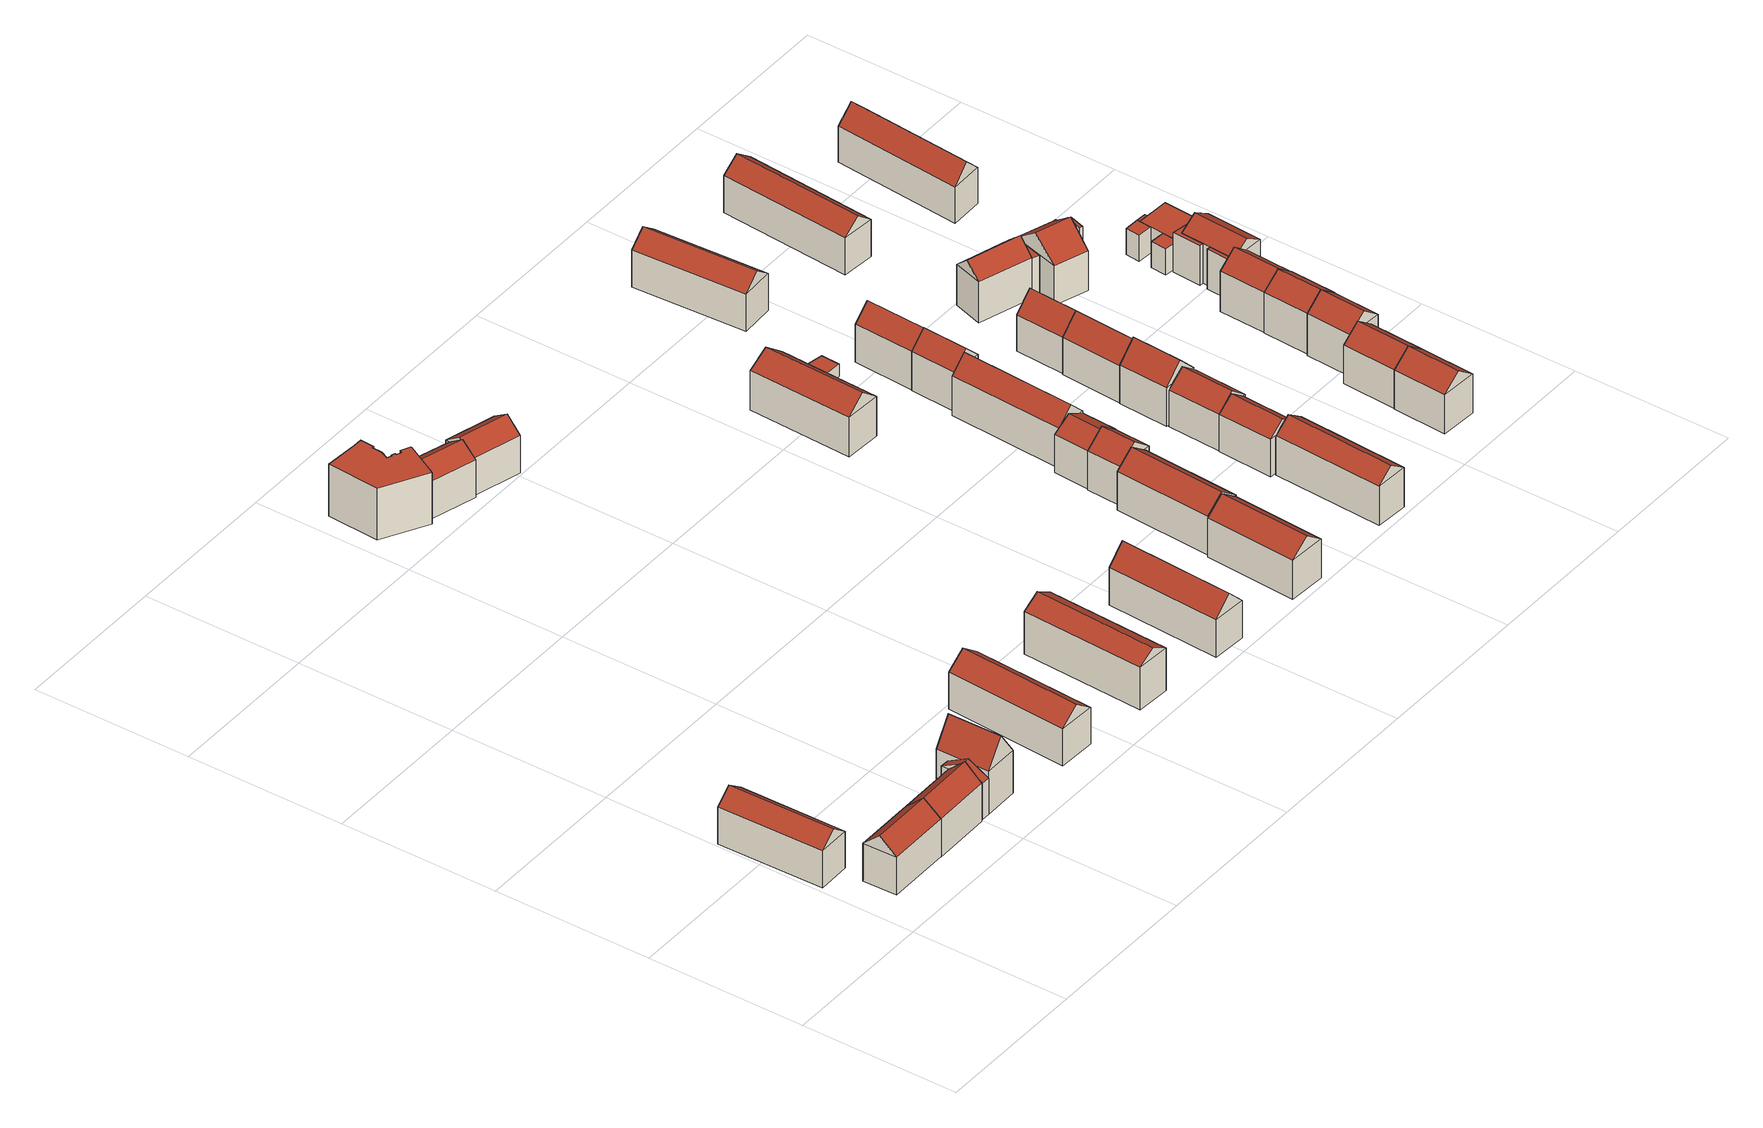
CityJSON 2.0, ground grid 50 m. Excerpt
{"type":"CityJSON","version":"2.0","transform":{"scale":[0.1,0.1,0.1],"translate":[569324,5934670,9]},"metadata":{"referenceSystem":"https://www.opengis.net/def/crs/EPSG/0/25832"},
"CityObjects":{
"building1":{"type":"Building","attributes":{"name":"MeridianstraÃe","Gemeindeschluessel":"02100122","function":"31001_1010","yearOfConstruction":1968,"roofType":"3100","measuredHeight":16.29,"storeysAboveGround":4},"address":[{"country":"Germany","locality":"Hamburg","thoroughfareNumber":"6","thoroughfareName":"Meridianstraße","postcode":"20535"}],"geometry":[{"type":"Solid","lod":"2","boundaries":[[[[0,1,2,3]],[[4,5,1,0]],[[6,7,5,4]],[[3,2,7,6]],[[0,8,4]],[[6,9,3]],[[3,9,8,0]],[[4,8,9,6]],[[1,5,7,2]]]],"semantics":{"surfaces":[{"type":"WallSurface"},{"type":"RoofSurface","Flaechenneigung":"52.8753955349131","Flaechenrichtung":"88.9558374241986","Flaechengroesse":"221.023196983848"},{"type":"RoofSurface","Flaechenneigung":"52.8753002026753","Flaechenrichtung":"268.865801304863","Flaechengroesse":"221.216246189503"},{"type":"GroundSurface"}],"values":[[0,0,0,0,0,0,1,2,3]]}}]},
"building2":{"type":"Building","attributes":{"name":"HirtenstraÃe","Gemeindeschluessel":"02100122","function":"31001_1010","yearOfConstruction":1968,"roofType":"3100","measuredHeight":17.37,"storeysAboveGround":4},"address":[{"country":"Germany","locality":"Hamburg","thoroughfareNumber":"13","thoroughfareName":"Hirtenstraße","postcode":"20535"}],"geometry":[{"type":"Solid","lod":"2","boundaries":[[[[10,11,12,13]],[[14,15,11,10]],[[16,17,15,14]],[[13,12,17,16]],[[10,18,14]],[[16,19,13]],[[13,19,18,10]],[[14,18,19,16]],[[11,15,17,12]]]],"semantics":{"surfaces":[{"type":"WallSurface"},{"type":"RoofSurface","Flaechenneigung":"47.8208699258661","Flaechenrichtung":"359.377849163368","Flaechengroesse":"146.287969095465"},{"type":"RoofSurface","Flaechenneigung":"47.8209808090602","Flaechenrichtung":"179.379833244175","Flaechengroesse":"148.102238139627"},{"type":"GroundSurface"}],"values":[[0,0,0,0,0,0,1,2,3]]}}]},
"building3":{"type":"Building","attributes":{"name":"HirtenstraÃe","Gemeindeschluessel":"02100122","function":"31001_1010","yearOfConstruction":1968,"roofType":"3100","measuredHeight":17.56,"storeysAboveGround":4},"address":[{"country":"Germany","locality":"Hamburg","thoroughfareNumber":"15","thoroughfareName":"Hirtenstraße","postcode":"20535"}],"geometry":[{"type":"Solid","lod":"2","boundaries":[[[[20,21,22,10]],[[23,24,21,20]],[[14,25,24,23]],[[10,22,25,14]],[[20,26,23]],[[14,18,10]],[[10,18,26,20]],[[23,26,18,14]],[[21,24,25,22]]]],"semantics":{"surfaces":[{"type":"WallSurface"},{"type":"RoofSurface","Flaechenneigung":"47.8754475889221","Flaechenrichtung":"359.258971935093","Flaechengroesse":"141.094100571712"},{"type":"RoofSurface","Flaechenneigung":"47.874170764568","Flaechenrichtung":"179.337171679785","Flaechengroesse":"138.807283868488"},{"type":"GroundSurface"}],"values":[[0,0,0,0,0,0,1,2,3]]}}]},
"building4":{"type":"Building","attributes":{"name":"HirtenstraÃe","Gemeindeschluessel":"02100122","function":"31001_1010"},"children":["building4-1","building4-2"]},
"building4-1":{"type":"BuildingPart","attributes":{"roofType":"3100","measuredHeight":15.66,"storeysAboveGround":4},"parents":["building4"],"geometry":[{"type":"Solid","lod":"2","boundaries":[[[[27,28,29,30]],[[31,32,28,27]],[[33,34,32,31]],[[30,29,34,33]],[[27,35,31]],[[33,36,30]],[[30,36,35,27]],[[31,35,36,33]],[[28,32,34,29]]]],"semantics":{"surfaces":[{"type":"WallSurface"},{"type":"RoofSurface","Flaechenneigung":"60.8678169695517","Flaechenrichtung":"359.235505742317","Flaechengroesse":"22.4923754252544"},{"type":"RoofSurface","Flaechenneigung":"60.86763436178","Flaechenrichtung":"179.207292190538","Flaechengroesse":"22.3117086899476"},{"type":"GroundSurface"}],"values":[[0,0,0,0,0,0,1,2,3]]}}]},
"building4-2":{"type":"BuildingPart","attributes":{"roofType":"3100","measuredHeight":22.52,"storeysAboveGround":4},"parents":["building4"],"geometry":[{"type":"Solid","lod":"2","boundaries":[[[[37,38,39,40]],[[41,32,38,37]],[[42,43,32,41]],[[40,39,43,42]],[[37,44,41]],[[42,45,40]],[[40,45,44,37]],[[41,44,45,42]],[[38,32,43,39]]]],"semantics":{"surfaces":[{"type":"WallSurface"},{"type":"RoofSurface","Flaechenneigung":"33.9889625885525","Flaechenrichtung":"89.1270498495012","Flaechengroesse":"169.73895998659"},{"type":"RoofSurface","Flaechenneigung":"33.9890747919097","Flaechenrichtung":"269.261208525477","Flaechengroesse":"169.722063077177"},{"type":"GroundSurface"}],"values":[[0,0,0,0,0,0,1,2,3]]}}]},
"building5":{"type":"Building","attributes":{"name":"HirtenstraÃe","Gemeindeschluessel":"02100122","function":"31001_1010","yearOfConstruction":1968,"roofType":"3100","measuredHeight":16.94,"storeysAboveGround":4},"address":[{"country":"Germany","locality":"Hamburg","thoroughfareNumber":"21","thoroughfareName":"Hirtenstraße","postcode":"20535"}],"geometry":[{"type":"Solid","lod":"2","boundaries":[[[[46,47,48,49]],[[50,51,47,46]],[[52,53,51,50]],[[49,48,53,52]],[[46,54,50]],[[52,55,49]],[[49,55,54,46]],[[50,54,55,52]],[[47,51,53,48]]]],"semantics":{"surfaces":[{"type":"WallSurface"},{"type":"RoofSurface","Flaechenneigung":"52.1935912244574","Flaechenrichtung":"273.499777891486","Flaechengroesse":"290.866811858985"},{"type":"RoofSurface","Flaechenneigung":"52.1947124967168","Flaechenrichtung":"93.2835298454399","Flaechengroesse":"290.276739390304"},{"type":"GroundSurface"}],"values":[[0,0,0,0,0,0,1,2,3]]}}]},
"building6":{"type":"Building","attributes":{"name":"Carl-Petersen-StraÃe","Gemeindeschluessel":"02100122","function":"31001_1010","yearOfConstruction":1968,"roofType":"1000","measuredHeight":17.2,"storeysAboveGround":4},"address":[{"country":"Germany","locality":"Hamburg","thoroughfareNumber":"22","thoroughfareName":"Sievekingdamm","postcode":"20535"}],"geometry":[{"type":"Solid","lod":"2","boundaries":[[[[56,57,58,59]],[[60,61,57,56]],[[62,63,61,60]],[[64,65,63,62]],[[66,67,65,64]],[[68,69,67,66]],[[70,71,69,68]],[[72,73,71,70]],[[74,75,73,72]],[[76,77,75,74]],[[78,79,77,76]],[[80,81,79,78]],[[82,83,81,80]],[[84,85,83,82]],[[86,87,85,84]],[[88,89,87,86]],[[90,91,89,88]],[[59,58,91,90]],[[88,86,84,82,80,78,76,74,72,70,68,66,64,62,60,56,59,90]],[[57,61,63,65,67,69,71,73,75,77,79,81,83,85,87,89,91,58]]]],"semantics":{"surfaces":[{"type":"WallSurface"},{"type":"RoofSurface","Flaechenneigung":"90","Flaechenrichtung":"0","Flaechengroesse":"306.61293000466"},{"type":"GroundSurface"}],"values":[[0,0,0,0,0,0,0,0,0,0,0,0,0,0,0,0,0,0,1,2]]}}]},
"building7":{"type":"Building","attributes":{"name":"HirtenstraÃe","Gemeindeschluessel":"02100122","function":"31001_1010","yearOfConstruction":1968,"roofType":"3100","measuredHeight":17.43,"storeysAboveGround":4},"address":[{"country":"Germany","locality":"Hamburg","thoroughfareNumber":"25","thoroughfareName":"Hirtenstraße","postcode":"20535"}],"geometry":[{"type":"Solid","lod":"2","boundaries":[[[[92,93,94,95]],[[96,97,93,92]],[[98,99,97,96]],[[95,94,99,98]],[[92,100,96]],[[98,101,95]],[[95,101,100,92]],[[96,100,101,98]],[[93,97,99,94]]]],"semantics":{"surfaces":[{"type":"WallSurface"},{"type":"RoofSurface","Flaechenneigung":"58.4704416204386","Flaechenrichtung":"92.8106151087","Flaechengroesse":"250.548305154174"},{"type":"RoofSurface","Flaechenneigung":"58.470364972678","Flaechenrichtung":"272.822343134402","Flaechengroesse":"250.547626692063"},{"type":"GroundSurface"}],"values":[[0,0,0,0,0,0,1,2,3]]}}]},
"building8":{"type":"Building","attributes":{"name":"Carl-Petersen-StraÃe","Gemeindeschluessel":"02100122","function":"31001_1010"},"children":["building8-1","building8-2","building8-3"]},
"building8-1":{"type":"BuildingPart","attributes":{"roofType":"3100","measuredHeight":16.41,"storeysAboveGround":4},"parents":["building8"],"geometry":[{"type":"Solid","lod":"2","boundaries":[[[[102,103,104,105]],[[106,107,103,102]],[[108,109,107,106]],[[105,104,109,108]],[[102,110,106]],[[108,111,105]],[[105,111,110,102]],[[106,110,111,108]],[[103,107,109,104]]]],"semantics":{"surfaces":[{"type":"WallSurface"},{"type":"RoofSurface","Flaechenneigung":"53.8456689611383","Flaechenrichtung":"16.3032324746845","Flaechengroesse":"88.0149502372083"},{"type":"RoofSurface","Flaechenneigung":"53.8319085033881","Flaechenrichtung":"195.912392121606","Flaechengroesse":"97.6524626687974"},{"type":"GroundSurface"}],"values":[[0,0,0,0,0,0,1,2,3]]}}]},
"building8-2":{"type":"BuildingPart","attributes":{"roofType":"1000","measuredHeight":14.9,"storeysAboveGround":4},"parents":["building8"],"geometry":[{"type":"Solid","lod":"2","boundaries":[[[[112,113,114,115]],[[116,104,113,112]],[[115,114,104,116]],[[112,115,116]],[[113,104,114]]]],"semantics":{"surfaces":[{"type":"WallSurface"},{"type":"RoofSurface","Flaechenneigung":"90","Flaechenrichtung":"0","Flaechengroesse":"0.044679616392684"},{"type":"GroundSurface"}],"values":[[0,0,0,1,2]]}}]},
"building8-3":{"type":"BuildingPart","attributes":{"roofType":"3100","measuredHeight":16.44,"storeysAboveGround":4},"parents":["building8"],"geometry":[{"type":"Solid","lod":"2","boundaries":[[[[117,118,119,120]],[[121,122,118,117]],[[123,124,122,121]],[[120,119,124,123]],[[117,125,121]],[[123,126,120]],[[120,126,125,117]],[[121,125,126,123]],[[118,122,124,119]]]],"semantics":{"surfaces":[{"type":"WallSurface"},{"type":"RoofSurface","Flaechenneigung":"53.5459951414962","Flaechenrichtung":"15.4993060114262","Flaechengroesse":"110.38149149001"},{"type":"RoofSurface","Flaechenneigung":"53.5457623162221","Flaechenrichtung":"195.506567434397","Flaechengroesse":"108.261992151801"},{"type":"GroundSurface"}],"values":[[0,0,0,0,0,0,1,2,3]]}}]},
"building9":{"type":"Building","attributes":{"name":"HirtenstraÃe","Gemeindeschluessel":"02100122","function":"31001_1010","yearOfConstruction":1957,"roofType":"3100","measuredHeight":18.16,"storeysAboveGround":4},"address":[{"country":"Germany","locality":"Hamburg","thoroughfareNumber":"29","thoroughfareName":"Hirtenstraße","postcode":"20535"}],"geometry":[{"type":"Solid","lod":"2","boundaries":[[[[127,128,129,130]],[[131,132,128,127]],[[133,134,132,131]],[[130,129,134,133]],[[127,135,131]],[[133,136,130]],[[130,136,135,127]],[[131,135,136,133]],[[128,132,134,129]]]],"semantics":{"surfaces":[{"type":"WallSurface"},{"type":"RoofSurface","Flaechenneigung":"44.4617628267331","Flaechenrichtung":"273.218031301806","Flaechengroesse":"283.283385836399"},{"type":"RoofSurface","Flaechenneigung":"44.4618112219545","Flaechenrichtung":"93.2188171246704","Flaechengroesse":"283.283604460177"},{"type":"GroundSurface"}],"values":[[0,0,0,0,0,0,1,2,3]]}}]},
"building10":{"type":"Building","attributes":{"name":"OhlendorffstraÃe","Gemeindeschluessel":"02100122","function":"31001_1010","yearOfConstruction":1957,"roofType":"3100","measuredHeight":17.6,"storeysAboveGround":4},"address":[{"country":"Germany","locality":"Hamburg","thoroughfareNumber":"24","thoroughfareName":"Ohlendorffstraße","postcode":"20535"}],"geometry":[{"type":"Solid","lod":"2","boundaries":[[[[137,138,139,140]],[[141,142,138,137]],[[143,144,142,141]],[[140,139,144,143]],[[137,145,141]],[[143,146,140]],[[140,146,145,137]],[[141,145,146,143]],[[138,142,144,139]]]],"semantics":{"surfaces":[{"type":"WallSurface"},{"type":"RoofSurface","Flaechenneigung":"52.0728324289684","Flaechenrichtung":"273.530009866119","Flaechengroesse":"220.144478710296"},{"type":"RoofSurface","Flaechenneigung":"52.0727778436174","Flaechenrichtung":"93.5424031169802","Flaechengroesse":"220.351287149061"},{"type":"GroundSurface"}],"values":[[0,0,0,0,0,0,1,2,3]]}}]},
"building11":{"type":"Building","attributes":{"name":"OhlendorffstraÃe","Gemeindeschluessel":"02100122","function":"31001_1010","yearOfConstruction":1957,"roofType":"3100","measuredHeight":17.53,"storeysAboveGround":4},"address":[{"country":"Germany","locality":"Hamburg","thoroughfareNumber":"18","thoroughfareName":"Ohlendorffstraße","postcode":"20535"}],"geometry":[{"type":"Solid","lod":"2","boundaries":[[[[147,148,149,150]],[[151,152,148,147]],[[153,154,152,151]],[[150,149,154,153]],[[147,155,151]],[[153,156,150]],[[150,156,155,147]],[[151,155,156,153]],[[148,152,154,149]]]],"semantics":{"surfaces":[{"type":"WallSurface"},{"type":"RoofSurface","Flaechenneigung":"52.1286967804892","Flaechenrichtung":"273.529827552384","Flaechengroesse":"232.542117370436"},{"type":"RoofSurface","Flaechenneigung":"52.1286461576428","Flaechenrichtung":"93.5425223446553","Flaechengroesse":"232.564034426255"},{"type":"GroundSurface"}],"values":[[0,0,0,0,0,0,1,2,3]]}}]},
"building12":{"type":"Building","attributes":{"name":"OhlendorffstraÃe","Gemeindeschluessel":"02100122","function":"31001_1010","yearOfConstruction":1918,"roofType":"3100","measuredHeight":17.65,"storeysAboveGround":4},"address":[{"country":"Germany","locality":"Hamburg","thoroughfareNumber":"16","thoroughfareName":"Ohlendorffstraße","postcode":"20535"}],"geometry":[{"type":"Solid","lod":"2","boundaries":[[[[157,158,159,160]],[[161,162,158,157]],[[163,164,162,161]],[[160,159,164,163]],[[157,165,161]],[[163,166,160]],[[160,166,165,157]],[[161,165,166,163]],[[158,162,164,159]]]],"semantics":{"surfaces":[{"type":"WallSurface"},{"type":"RoofSurface","Flaechenneigung":"51.6761411257166","Flaechenrichtung":"93.1887402422918","Flaechengroesse":"85.8190309527646"},{"type":"RoofSurface","Flaechenneigung":"51.6760349491788","Flaechenrichtung":"273.168655890439","Flaechengroesse":"85.8096898258603"},{"type":"GroundSurface"}],"values":[[0,0,0,0,0,0,1,2,3]]}}]},
"building13":{"type":"Building","attributes":{"name":"OhlendorffstraÃe","Gemeindeschluessel":"02100122","function":"31001_1010","yearOfConstruction":1968,"roofType":"3100","measuredHeight":16.02,"storeysAboveGround":4},"address":[{"country":"Germany","locality":"Hamburg","thoroughfareNumber":"14","thoroughfareName":"Ohlendorffstraße","postcode":"20535"}],"geometry":[{"type":"Solid","lod":"2","boundaries":[[[[167,168,169,170]],[[171,172,168,167]],[[173,174,172,171]],[[170,169,174,173]],[[167,175,171]],[[173,176,170]],[[170,176,175,167]],[[171,175,176,173]],[[168,172,174,169]]]],"semantics":{"surfaces":[{"type":"WallSurface"},{"type":"RoofSurface","Flaechenneigung":"61.1170037369468","Flaechenrichtung":"273.183724248828","Flaechengroesse":"76.8372751354535"},{"type":"RoofSurface","Flaechenneigung":"61.1171625335589","Flaechenrichtung":"93.1960415069736","Flaechengroesse":"76.8484909533174"},{"type":"GroundSurface"}],"values":[[0,0,0,0,0,0,1,2,3]]}}]},
"building14":{"type":"Building","attributes":{"name":"Carl-Petersen-StraÃe","Gemeindeschluessel":"02100122","function":"31001_1010"},"children":["building14-1","building14-2"]},
"building14-1":{"type":"BuildingPart","attributes":{"roofType":"3100","measuredHeight":17.94,"storeysAboveGround":4},"parents":["building14"],"geometry":[{"type":"Solid","lod":"2","boundaries":[[[[177,178,179,180]],[[181,182,178,177]],[[183,184,182,181]],[[180,179,184,183]],[[177,185,181]],[[183,186,180]],[[180,186,185,177]],[[181,185,186,183]],[[178,182,184,179]]]],"semantics":{"surfaces":[{"type":"WallSurface"},{"type":"RoofSurface","Flaechenneigung":"50.526959318443","Flaechenrichtung":"92.2235364037064","Flaechengroesse":"240.912299357099"},{"type":"RoofSurface","Flaechenneigung":"50.5227647366933","Flaechenrichtung":"272.10588745139","Flaechengroesse":"247.189058546626"},{"type":"GroundSurface"}],"values":[[0,0,0,0,0,0,1,2,3]]}}]},
"building14-2":{"type":"BuildingPart","attributes":{"roofType":"1000","measuredHeight":4.09,"storeysAboveGround":4},"parents":["building14"],"geometry":[{"type":"Solid","lod":"2","boundaries":[[[[187,188,179,189]],[[190,191,188,187]],[[192,193,191,190]],[[189,179,193,192]],[[190,187,189,192]],[[188,191,193,179]]]],"semantics":{"surfaces":[{"type":"WallSurface"},{"type":"RoofSurface","Flaechenneigung":"90","Flaechenrichtung":"0","Flaechengroesse":"98.8235998113594"},{"type":"GroundSurface"}],"values":[[0,0,0,0,1,2]]}}]},
"building15":{"type":"Building","attributes":{"name":"OhlendorffstraÃe","Gemeindeschluessel":"02100122","function":"31001_1010","yearOfConstruction":1968,"roofType":"3100","measuredHeight":18.23,"storeysAboveGround":4},"address":[{"country":"Germany","locality":"Hamburg","thoroughfareNumber":"6","thoroughfareName":"Ohlendorffstraße","postcode":"20535"}],"geometry":[{"type":"Solid","lod":"2","boundaries":[[[[194,195,196,197]],[[198,199,195,194]],[[200,201,199,198]],[[197,196,201,200]],[[194,202,198]],[[200,203,197]],[[197,203,202,194]],[[198,202,203,200]],[[195,199,201,196]]]],"semantics":{"surfaces":[{"type":"WallSurface"},{"type":"RoofSurface","Flaechenneigung":"44.7888694781471","Flaechenrichtung":"273.203741209737","Flaechengroesse":"256.122002802911"},{"type":"RoofSurface","Flaechenneigung":"44.7888351880616","Flaechenrichtung":"93.2024768961263","Flaechengroesse":"256.097009399386"},{"type":"GroundSurface"}],"values":[[0,0,0,0,0,0,1,2,3]]}}]},
"building16":{"type":"Building","attributes":{"name":"HirtenstraÃe","Gemeindeschluessel":"02100122","function":"31001_1010","yearOfConstruction":1957,"roofType":"3100","measuredHeight":16.99,"storeysAboveGround":4},"address":[{"country":"Germany","locality":"Hamburg","thoroughfareNumber":"37","thoroughfareName":"Hirtenstraße","postcode":"20535"}],"geometry":[{"type":"Solid","lod":"2","boundaries":[[[[204,205,206,207]],[[208,209,205,204]],[[210,211,209,208]],[[207,206,211,210]],[[204,212,208]],[[210,213,207]],[[207,213,212,204]],[[208,212,213,210]],[[205,209,211,206]]]],"semantics":{"surfaces":[{"type":"WallSurface"},{"type":"RoofSurface","Flaechenneigung":"53.4476120741444","Flaechenrichtung":"273.273884308836","Flaechengroesse":"228.890238534599"},{"type":"RoofSurface","Flaechenneigung":"53.4476450981871","Flaechenrichtung":"93.2746078162986","Flaechengroesse":"228.896952700067"},{"type":"GroundSurface"}],"values":[[0,0,0,0,0,0,1,2,3]]}}]},
"building17":{"type":"Building","attributes":{"name":"OhlendorffstraÃe","Gemeindeschluessel":"02100122","function":"31001_1010","yearOfConstruction":1957,"roofType":"3100","measuredHeight":18.08,"storeysAboveGround":4},"address":[{"country":"Germany","locality":"Hamburg","thoroughfareNumber":"4","thoroughfareName":"Ohlendorffstraße","postcode":"20535"}],"geometry":[{"type":"Solid","lod":"2","boundaries":[[[[214,215,216,217]],[[218,219,215,214]],[[220,221,219,218]],[[217,216,221,220]],[[214,222,218]],[[220,223,217]],[[217,223,222,214]],[[218,222,223,220]],[[215,219,221,216]]]],"semantics":{"surfaces":[{"type":"WallSurface"},{"type":"RoofSurface","Flaechenneigung":"45.1115154405498","Flaechenrichtung":"273.278641675002","Flaechengroesse":"101.731035134873"},{"type":"RoofSurface","Flaechenneigung":"45.1113054658701","Flaechenrichtung":"93.241004555893","Flaechengroesse":"101.730741965381"},{"type":"GroundSurface"}],"values":[[0,0,0,0,0,0,1,2,3]]}}]},
"building18":{"type":"Building","attributes":{"name":"OhlendorffstraÃe","Gemeindeschluessel":"02100122","function":"31001_1010","yearOfConstruction":1957,"roofType":"3100","measuredHeight":16.35,"storeysAboveGround":4},"address":[{"country":"Germany","locality":"Hamburg","thoroughfareNumber":"15","thoroughfareName":"Ohlendorffstraße","postcode":"20535"}],"geometry":[{"type":"Solid","lod":"2","boundaries":[[[[224,225,226,227]],[[228,229,225,224]],[[230,231,229,228]],[[227,226,231,230]],[[224,232,228]],[[230,233,227]],[[227,233,232,224]],[[228,232,233,230]],[[225,229,231,226]]]],"semantics":{"surfaces":[{"type":"WallSurface"},{"type":"RoofSurface","Flaechenneigung":"52.7306376966922","Flaechenrichtung":"93.2713752694031","Flaechengroesse":"113.099916860988"},{"type":"RoofSurface","Flaechenneigung":"52.730697394583","Flaechenrichtung":"273.274644433577","Flaechengroesse":"113.100285351524"},{"type":"GroundSurface"}],"values":[[0,0,0,0,0,0,1,2,3]]}}]},
"building19":{"type":"Building","attributes":{"name":"OhlendorffstraÃe","Gemeindeschluessel":"02100122","function":"31001_1010","yearOfConstruction":1957,"roofType":"3100","measuredHeight":17.57,"storeysAboveGround":4},"address":[{"country":"Germany","locality":"Hamburg","thoroughfareNumber":"2","thoroughfareName":"Ohlendorffstraße","postcode":"20535"}],"geometry":[{"type":"Solid","lod":"2","boundaries":[[[[234,235,236,237]],[[238,239,235,234]],[[240,241,239,238]],[[237,236,241,240]],[[234,242,238]],[[240,243,237]],[[237,243,242,234]],[[238,242,243,240]],[[235,239,241,236]]]],"semantics":{"surfaces":[{"type":"WallSurface"},{"type":"RoofSurface","Flaechenneigung":"45.4763708171212","Flaechenrichtung":"273.278857817039","Flaechengroesse":"133.276870059573"},{"type":"RoofSurface","Flaechenneigung":"45.4764130430721","Flaechenrichtung":"93.2397425983874","Flaechengroesse":"133.282148451583"},{"type":"GroundSurface"}],"values":[[0,0,0,0,0,0,1,2,3]]}}]},
"building20":{"type":"Building","attributes":{"name":"OhlendorffstraÃe","Gemeindeschluessel":"02100122","function":"31001_1010","yearOfConstruction":1957,"roofType":"3100","measuredHeight":16.62,"storeysAboveGround":4},"address":[{"country":"Germany","locality":"Hamburg","thoroughfareNumber":"13","thoroughfareName":"Ohlendorffstraße","postcode":"20535"}],"geometry":[{"type":"Solid","lod":"2","boundaries":[[[[244,245,246,230]],[[247,248,245,244]],[[249,250,248,247]],[[230,246,250,249]],[[244,251,247]],[[249,252,230]],[[230,252,251,244]],[[247,251,252,249]],[[245,248,250,246]]]],"semantics":{"surfaces":[{"type":"WallSurface"},{"type":"RoofSurface","Flaechenneigung":"52.237146789446","Flaechenrichtung":"273.275656050195","Flaechengroesse":"120.123259760533"},{"type":"RoofSurface","Flaechenneigung":"52.2372865571126","Flaechenrichtung":"93.2706081139364","Flaechengroesse":"120.122655086161"},{"type":"GroundSurface"}],"values":[[0,0,0,0,0,0,1,2,3]]}}]},
"building21":{"type":"Building","attributes":{"name":"OhlendorffstraÃe","Gemeindeschluessel":"02100122","function":"31001_1010","yearOfConstruction":1957,"roofType":"3100","measuredHeight":18.74,"storeysAboveGround":4},"address":[{"country":"Germany","locality":"Hamburg","thoroughfareNumber":"11","thoroughfareName":"Ohlendorffstraße","postcode":"20535"}],"geometry":[{"type":"Solid","lod":"2","boundaries":[[[[253,254,255,256]],[[257,258,254,253]],[[259,260,258,257]],[[256,255,260,259]],[[253,261,257]],[[259,262,256]],[[256,262,261,253]],[[257,261,262,259]],[[254,258,260,255]]]],"semantics":{"surfaces":[{"type":"WallSurface"},{"type":"RoofSurface","Flaechenneigung":"43.9789807488366","Flaechenrichtung":"273.304630138881","Flaechengroesse":"130.658055741959"},{"type":"RoofSurface","Flaechenneigung":"43.9789585087858","Flaechenrichtung":"93.2866608437566","Flaechengroesse":"130.655705505383"},{"type":"GroundSurface"}],"values":[[0,0,0,0,0,0,1,2,3]]}}]},
"building22":{"type":"Building","attributes":{"name":"Carl-Petersen-StraÃe","Gemeindeschluessel":"02100122","function":"31001_1010","yearOfConstruction":1957,"roofType":"3100","measuredHeight":16.61,"storeysAboveGround":4},"address":[{"country":"Germany","locality":"Hamburg","thoroughfareNumber":"87","thoroughfareName":"Carl-Petersen-Straße","postcode":"20535"}],"geometry":[{"type":"Solid","lod":"2","boundaries":[[[[263,264,265,266]],[[267,268,264,263]],[[269,270,268,267]],[[266,265,270,269]],[[263,271,267]],[[269,272,266]],[[266,272,271,263]],[[267,271,272,269]],[[264,268,270,265]]]],"semantics":{"surfaces":[{"type":"WallSurface"},{"type":"RoofSurface","Flaechenneigung":"51.5566033394163","Flaechenrichtung":"86.8071853315789","Flaechengroesse":"249.562967810078"},{"type":"RoofSurface","Flaechenneigung":"51.5566033340657","Flaechenrichtung":"266.807185332192","Flaechengroesse":"249.562967828362"},{"type":"GroundSurface"}],"values":[[0,0,0,0,0,0,1,2,3]]}}]},
"building23":{"type":"Building","attributes":{"name":"OhlendorffstraÃe","Gemeindeschluessel":"02100122","function":"31001_1010","yearOfConstruction":1978,"roofType":"3100","measuredHeight":17.98,"storeysAboveGround":4},"address":[{"country":"Germany","locality":"Hamburg","thoroughfareNumber":"9","thoroughfareName":"Ohlendorffstraße","postcode":"20535"}],"geometry":[{"type":"Solid","lod":"2","boundaries":[[[[273,274,275,276]],[[277,278,274,273]],[[279,280,278,277]],[[276,275,280,279]],[[273,281,277]],[[279,282,276]],[[276,282,281,273]],[[277,281,282,279]],[[274,278,280,275]]]],"semantics":{"surfaces":[{"type":"WallSurface"},{"type":"RoofSurface","Flaechenneigung":"43.8776584425919","Flaechenrichtung":"273.31798289576","Flaechengroesse":"155.127348562584"},{"type":"RoofSurface","Flaechenneigung":"43.877695362808","Flaechenrichtung":"93.3292618027591","Flaechengroesse":"155.081351845548"},{"type":"GroundSurface"}],"values":[[0,0,0,0,0,0,1,2,3]]}}]},
"building24":{"type":"Building","attributes":{"name":"OhlendorffstraÃe","Gemeindeschluessel":"02100122","function":"31001_1010","yearOfConstruction":1968,"roofType":"3100","measuredHeight":17.71,"storeysAboveGround":4},"address":[{"country":"Germany","locality":"Hamburg","thoroughfareNumber":"7","thoroughfareName":"Ohlendorffstraße","postcode":"20535"}],"geometry":[{"type":"Solid","lod":"2","boundaries":[[[[283,284,285,273]],[[286,287,284,283]],[[277,288,287,286]],[[273,285,288,277]],[[283,289,286]],[[277,281,273]],[[273,281,289,283]],[[286,289,281,277]],[[284,287,288,285]]]],"semantics":{"surfaces":[{"type":"WallSurface"},{"type":"RoofSurface","Flaechenneigung":"43.8348750283668","Flaechenrichtung":"273.319172947048","Flaechengroesse":"124.424635170418"},{"type":"RoofSurface","Flaechenneigung":"43.8348529573454","Flaechenrichtung":"93.3283188200304","Flaechengroesse":"124.425789406057"},{"type":"GroundSurface"}],"values":[[0,0,0,0,0,0,1,2,3]]}}]},
"building25":{"type":"Building","attributes":{"name":"Dorfgang","Gemeindeschluessel":"02100122","function":"31001_1010","yearOfConstruction":1957,"roofType":"3100","measuredHeight":17.53,"storeysAboveGround":4},"address":[{"country":"Germany","locality":"Hamburg","thoroughfareNumber":"16","thoroughfareName":"Dorfgang","postcode":"20535"}],"geometry":[{"type":"Solid","lod":"2","boundaries":[[[[290,291,292,293]],[[294,295,291,290]],[[296,297,295,294]],[[293,292,297,296]],[[290,298,294]],[[296,299,293]],[[293,299,298,290]],[[294,298,299,296]],[[291,295,297,292]]]],"semantics":{"surfaces":[{"type":"WallSurface"},{"type":"RoofSurface","Flaechenneigung":"51.9931026155079","Flaechenrichtung":"93.2078871939106","Flaechengroesse":"128.246427994425"},{"type":"RoofSurface","Flaechenneigung":"51.9930789272567","Flaechenrichtung":"273.21009159776","Flaechengroesse":"128.291466837755"},{"type":"GroundSurface"}],"values":[[0,0,0,0,0,0,1,2,3]]}}]},
"building26":{"type":"Building","attributes":{"name":"Carl-Petersen-StraÃe","Gemeindeschluessel":"02100122","function":"31001_1010","yearOfConstruction":1968,"roofType":"3100","measuredHeight":17.89,"storeysAboveGround":4},"address":[{"country":"Germany","locality":"Hamburg","thoroughfareNumber":"98","thoroughfareName":"Carl-Petersen-Straße","postcode":"20535"}],"geometry":[{"type":"Solid","lod":"2","boundaries":[[[[300,301,302,303]],[[304,305,301,300]],[[306,307,305,304]],[[303,302,307,306]],[[300,308,304]],[[306,309,303]],[[303,309,308,300]],[[304,308,309,306]],[[301,305,307,302]]]],"semantics":{"surfaces":[{"type":"WallSurface"},{"type":"RoofSurface","Flaechenneigung":"48.7704576119779","Flaechenrichtung":"17.0372703413516","Flaechengroesse":"115.367565371541"},{"type":"RoofSurface","Flaechenneigung":"48.7705224719622","Flaechenrichtung":"197.037667450831","Flaechengroesse":"114.389548297958"},{"type":"GroundSurface"}],"values":[[0,0,0,0,0,0,1,2,3]]}}]},
"building27":{"type":"Building","attributes":{"name":"Dorfgang","Gemeindeschluessel":"02100122","function":"31001_1010","yearOfConstruction":1957,"roofType":"3100","measuredHeight":17.29,"storeysAboveGround":4},"address":[{"country":"Germany","locality":"Hamburg","thoroughfareNumber":"14","thoroughfareName":"Dorfgang","postcode":"20535"}],"geometry":[{"type":"Solid","lod":"2","boundaries":[[[[310,311,312,296]],[[313,314,311,310]],[[293,315,314,313]],[[296,312,315,293]],[[310,316,313]],[[293,299,296]],[[296,299,316,310]],[[313,316,299,293]],[[311,314,315,312]]]],"semantics":{"surfaces":[{"type":"WallSurface"},{"type":"RoofSurface","Flaechenneigung":"52.0188241004626","Flaechenrichtung":"273.209981913586","Flaechengroesse":"128.494695067693"},{"type":"RoofSurface","Flaechenneigung":"52.0189154343384","Flaechenrichtung":"93.2054610985244","Flaechengroesse":"128.54258886668"},{"type":"GroundSurface"}],"values":[[0,0,0,0,0,0,1,2,3]]}}]},
"building28":{"type":"Building","attributes":{"name":"StoeckhardtstraÃe","Gemeindeschluessel":"02100122","function":"31001_1010","yearOfConstruction":1978,"roofType":"3100","measuredHeight":16.47,"storeysAboveGround":4},"address":[{"country":"Germany","locality":"Hamburg","thoroughfareNumber":"1","thoroughfareName":"Stoeckhardtstraße","postcode":"20535"}],"geometry":[{"type":"Solid","lod":"2","boundaries":[[[[317,318,319,320]],[[321,322,318,317]],[[323,324,322,321]],[[320,319,324,323]],[[317,325,321]],[[323,326,320]],[[320,326,325,317]],[[321,325,326,323]],[[318,322,324,319]]]],"semantics":{"surfaces":[{"type":"WallSurface"},{"type":"RoofSurface","Flaechenneigung":"52.0733565212035","Flaechenrichtung":"274.576392191925","Flaechengroesse":"282.235058877601"},{"type":"RoofSurface","Flaechenneigung":"52.0735572932851","Flaechenrichtung":"94.7015555675381","Flaechengroesse":"282.023715944677"},{"type":"GroundSurface"}],"values":[[0,0,0,0,0,0,1,2,3]]}}]},
"building29":{"type":"Building","attributes":{"name":"Dorfgang","Gemeindeschluessel":"02100122","function":"31001_1010","yearOfConstruction":1957,"roofType":"3100","measuredHeight":18.42,"storeysAboveGround":4},"address":[{"country":"Germany","locality":"Hamburg","thoroughfareNumber":"12","thoroughfareName":"Dorfgang","postcode":"20535"}],"geometry":[{"type":"Solid","lod":"2","boundaries":[[[[327,328,329,330]],[[331,332,328,327]],[[333,334,332,331]],[[330,329,334,333]],[[327,335,331]],[[333,336,330]],[[330,336,335,327]],[[331,335,336,333]],[[328,332,334,329]]]],"semantics":{"surfaces":[{"type":"WallSurface"},{"type":"RoofSurface","Flaechenneigung":"52.1023110059243","Flaechenrichtung":"273.229599527713","Flaechengroesse":"108.094795287717"},{"type":"RoofSurface","Flaechenneigung":"52.1023233342802","Flaechenrichtung":"93.2484112483714","Flaechengroesse":"108.052668989862"},{"type":"GroundSurface"}],"values":[[0,0,0,0,0,0,1,2,3]]}}]},
"building30":{"type":"Building","attributes":{"name":"Carl-Petersen-StraÃe","Gemeindeschluessel":"02100122","function":"31001_1010"},"children":["building30-1","building30-2","building30-3","building30-4"]},
"building30-1":{"type":"BuildingPart","attributes":{"roofType":"1000","measuredHeight":13.18,"storeysAboveGround":4},"parents":["building30"],"geometry":[{"type":"Solid","lod":"2","boundaries":[[[[337,338,339,340]],[[341,342,338,337]],[[343,344,342,341]],[[340,339,344,343]],[[341,337,340,343]],[[338,342,344,339]]]],"semantics":{"surfaces":[{"type":"WallSurface"},{"type":"RoofSurface","Flaechenneigung":"90","Flaechenrichtung":"0","Flaechengroesse":"22.031930164885"},{"type":"GroundSurface"}],"values":[[0,0,0,0,1,2]]}}]},
"building30-2":{"type":"BuildingPart","attributes":{"roofType":"3100","measuredHeight":19.52,"storeysAboveGround":4},"parents":["building30"],"geometry":[{"type":"Solid","lod":"2","boundaries":[[[[345,346,338,337]],[[347,348,346,345]],[[349,350,348,347]],[[337,338,350,349]],[[345,351,347]],[[349,352,337]],[[337,352,351,345]],[[347,351,352,349]],[[346,348,350,338]]]],"semantics":{"surfaces":[{"type":"WallSurface"},{"type":"RoofSurface","Flaechenneigung":"51.5476518322175","Flaechenrichtung":"18.5233649817251","Flaechengroesse":"121.132141240385"},{"type":"RoofSurface","Flaechenneigung":"51.5433637440653","Flaechenrichtung":"198.85376383364","Flaechengroesse":"115.855601158336"},{"type":"GroundSurface"}],"values":[[0,0,0,0,0,0,1,2,3]]}}]},
"building30-3":{"type":"BuildingPart","attributes":{"roofType":"1000","measuredHeight":13.18,"storeysAboveGround":4},"parents":["building30"],"geometry":[{"type":"Solid","lod":"2","boundaries":[[[[353,354,346,345]],[[355,356,354,353]],[[357,358,356,355]],[[345,346,358,357]],[[355,353,345,357]],[[354,356,358,346]]]],"semantics":{"surfaces":[{"type":"WallSurface"},{"type":"RoofSurface","Flaechenneigung":"90","Flaechenrichtung":"0","Flaechengroesse":"10.5961337313388"},{"type":"GroundSurface"}],"values":[[0,0,0,0,1,2]]}}]},
"building30-4":{"type":"BuildingPart","attributes":{"roofType":"1000","measuredHeight":17.36,"storeysAboveGround":4},"parents":["building30"],"geometry":[{"type":"Solid","lod":"2","boundaries":[[[[359,360,361,362]],[[363,364,360,359]],[[365,356,364,363]],[[362,361,356,365]],[[363,359,362,365]],[[360,364,356,361]]]],"semantics":{"surfaces":[{"type":"WallSurface"},{"type":"RoofSurface","Flaechenneigung":"90","Flaechenrichtung":"0","Flaechengroesse":"4.15620427126977"},{"type":"GroundSurface"}],"values":[[0,0,0,0,1,2]]}}]},
"building31":{"type":"Building","attributes":{"name":"Dorfgang","Gemeindeschluessel":"02100122","function":"31001_1010","yearOfConstruction":1957,"roofType":"3100","measuredHeight":18.03,"storeysAboveGround":4},"address":[{"country":"Germany","locality":"Hamburg","thoroughfareNumber":"10","thoroughfareName":"Dorfgang","postcode":"20535"}],"geometry":[{"type":"Solid","lod":"2","boundaries":[[[[366,367,368,369]],[[370,371,367,366]],[[372,373,371,370]],[[369,368,373,372]],[[366,335,370]],[[372,374,369]],[[369,374,335,366]],[[370,335,374,372]],[[367,371,373,368]]]],"semantics":{"surfaces":[{"type":"WallSurface"},{"type":"RoofSurface","Flaechenneigung":"52.7985109736559","Flaechenrichtung":"93.2241367149298","Flaechengroesse":"106.377679353295"},{"type":"RoofSurface","Flaechenneigung":"52.7985225656137","Flaechenrichtung":"273.224026478272","Flaechengroesse":"106.38131272677"},{"type":"GroundSurface"}],"values":[[0,0,0,0,0,0,1,2,3]]}}]},
"building32":{"type":"Building","attributes":{"name":"Dorfgang","Gemeindeschluessel":"02100122","function":"31001_1010","yearOfConstruction":1994,"roofType":"3100","measuredHeight":17.92,"storeysAboveGround":4},"address":[{"country":"Germany","locality":"Hamburg","thoroughfareNumber":"8","thoroughfareName":"Dorfgang","postcode":"20535"}],"geometry":[{"type":"Solid","lod":"2","boundaries":[[[[375,376,377,378]],[[379,380,376,375]],[[381,382,380,379]],[[378,377,382,381]],[[375,383,379]],[[381,384,378]],[[378,384,383,375]],[[379,383,384,381]],[[376,380,382,377]]]],"semantics":{"surfaces":[{"type":"WallSurface"},{"type":"RoofSurface","Flaechenneigung":"51.9945872438467","Flaechenrichtung":"273.234525526578","Flaechengroesse":"109.368393163356"},{"type":"RoofSurface","Flaechenneigung":"51.9948325635679","Flaechenrichtung":"93.2459642126864","Flaechengroesse":"109.373320750129"},{"type":"GroundSurface"}],"values":[[0,0,0,0,0,0,1,2,3]]}}]},
"building33":{"type":"Building","attributes":{"name":"Dorfgang","Gemeindeschluessel":"02100122","function":"31001_1010"},"children":["building33-1","building33-2","building33-3"]},
"building33-1":{"type":"BuildingPart","attributes":{"roofType":"3100","measuredHeight":16.82,"storeysAboveGround":4},"parents":["building33"],"geometry":[{"type":"Solid","lod":"2","boundaries":[[[[385,386,387,388]],[[389,390,386,385]],[[391,392,390,389]],[[388,387,392,391]],[[385,393,389]],[[391,394,388]],[[388,394,393,385]],[[389,393,394,391]],[[386,390,392,387]]]],"semantics":{"surfaces":[{"type":"WallSurface"},{"type":"RoofSurface","Flaechenneigung":"56.4531268697488","Flaechenrichtung":"93.6551500897046","Flaechengroesse":"117.331067159469"},{"type":"RoofSurface","Flaechenneigung":"56.4532841870743","Flaechenrichtung":"273.3914716575","Flaechengroesse":"117.552954595328"},{"type":"GroundSurface"}],"values":[[0,0,0,0,0,0,1,2,3]]}}]},
"building33-2":{"type":"BuildingPart","attributes":{"roofType":"1000","measuredHeight":13.19,"storeysAboveGround":4},"parents":["building33"],"geometry":[{"type":"Solid","lod":"2","boundaries":[[[[395,396,390,389]],[[397,398,396,395]],[[399,400,398,397]],[[389,390,400,399]],[[397,395,389,399]],[[396,398,400,390]]]],"semantics":{"surfaces":[{"type":"WallSurface"},{"type":"RoofSurface","Flaechenneigung":"90","Flaechenrichtung":"0","Flaechengroesse":"9.95621268210484"},{"type":"GroundSurface"}],"values":[[0,0,0,0,1,2]]}}]},
"building33-3":{"type":"BuildingPart","attributes":{"roofType":"1000","measuredHeight":13.19,"storeysAboveGround":4},"parents":["building33"],"geometry":[{"type":"Solid","lod":"2","boundaries":[[[[401,402,403,404]],[[405,406,402,401]],[[407,408,406,405]],[[409,410,408,407]],[[411,412,410,409]],[[413,414,412,411]],[[391,392,414,413]],[[404,403,392,391]],[[413,411,409,407,405,401,404,391]],[[402,406,408,410,412,414,392,403]]]],"semantics":{"surfaces":[{"type":"WallSurface"},{"type":"RoofSurface","Flaechenneigung":"90","Flaechenrichtung":"0","Flaechengroesse":"19.4505424510651"},{"type":"GroundSurface"}],"values":[[0,0,0,0,0,0,0,0,1,2]]}}]},
"building34":{"type":"Building","attributes":{"name":"Dorfgang","Gemeindeschluessel":"02100122","function":"31001_1010"},"children":["building34-1","building34-2","building34-3","building34-4","building34-5"]},
"building34-1":{"type":"BuildingPart","attributes":{"roofType":"1000","measuredHeight":8.76,"storeysAboveGround":3},"parents":["building34"],"geometry":[{"type":"Solid","lod":"2","boundaries":[[[[415,416,417,418]],[[419,420,416,415]],[[421,422,420,419]],[[418,417,422,421]],[[419,415,418,421]],[[416,420,422,417]]]],"semantics":{"surfaces":[{"type":"WallSurface"},{"type":"RoofSurface","Flaechenneigung":"90","Flaechenrichtung":"0","Flaechengroesse":"148.564337853474"},{"type":"GroundSurface"}],"values":[[0,0,0,0,1,2]]}}]},
"building34-2":{"type":"BuildingPart","attributes":{"roofType":"1000","measuredHeight":8.76,"storeysAboveGround":3},"parents":["building34"],"geometry":[{"type":"Solid","lod":"2","boundaries":[[[[423,424,417,418]],[[425,426,424,423]],[[427,428,426,425]],[[418,417,428,427]],[[425,423,418,427]],[[424,426,428,417]]]],"semantics":{"surfaces":[{"type":"WallSurface"},{"type":"RoofSurface","Flaechenneigung":"90","Flaechenrichtung":"0","Flaechengroesse":"24.5813428196296"},{"type":"GroundSurface"}],"values":[[0,0,0,0,1,2]]}}]},
"building34-3":{"type":"BuildingPart","attributes":{"roofType":"1000","measuredHeight":8.76,"storeysAboveGround":3},"parents":["building34"],"geometry":[{"type":"Solid","lod":"2","boundaries":[[[[429,430,416,415]],[[431,432,430,429]],[[433,434,432,431]],[[415,416,434,433]],[[431,429,415,433]],[[430,432,434,416]]]],"semantics":{"surfaces":[{"type":"WallSurface"},{"type":"RoofSurface","Flaechenneigung":"90","Flaechenrichtung":"0","Flaechengroesse":"2.74296651113468"},{"type":"GroundSurface"}],"values":[[0,0,0,0,1,2]]}}]},
"building34-4":{"type":"BuildingPart","attributes":{"roofType":"1000","measuredHeight":8.77,"storeysAboveGround":3},"parents":["building34"],"geometry":[{"type":"Solid","lod":"2","boundaries":[[[[435,436,437,438]],[[439,440,436,435]],[[429,430,440,439]],[[438,437,430,429]],[[439,435,438,429]],[[436,440,430,437]]]],"semantics":{"surfaces":[{"type":"WallSurface"},{"type":"RoofSurface","Flaechenneigung":"90","Flaechenrichtung":"0","Flaechengroesse":"21.9849008732466"},{"type":"GroundSurface"}],"values":[[0,0,0,0,1,2]]}}]},
"building34-5":{"type":"BuildingPart","attributes":{"roofType":"1000","measuredHeight":8.76,"storeysAboveGround":3},"parents":["building34"],"geometry":[{"type":"Solid","lod":"2","boundaries":[[[[441,442,443,444]],[[445,446,442,441]],[[447,448,446,445]],[[449,450,448,447]],[[421,422,450,449]],[[444,443,422,421]],[[449,447,445,441,444,421]],[[442,446,448,450,422,443]]]],"semantics":{"surfaces":[{"type":"WallSurface"},{"type":"RoofSurface","Flaechenneigung":"90","Flaechenrichtung":"0","Flaechengroesse":"6.66885944252663"},{"type":"GroundSurface"}],"values":[[0,0,0,0,0,0,1,2]]}}]},
"building35":{"type":"Building","attributes":{"name":"StoeckhardtstraÃe","Gemeindeschluessel":"02100122","function":"31001_1010","yearOfConstruction":1957,"roofType":"3100","measuredHeight":17.26,"storeysAboveGround":4},"address":[{"country":"Germany","locality":"Hamburg","thoroughfareNumber":"2","thoroughfareName":"Stoeckhardtstraße","postcode":"20535"}],"geometry":[{"type":"Solid","lod":"2","boundaries":[[[[451,452,453,454]],[[455,456,452,451]],[[457,458,456,455]],[[454,453,458,457]],[[451,459,455]],[[457,460,454]],[[454,460,459,451]],[[455,459,460,457]],[[452,456,458,453]]]],"semantics":{"surfaces":[{"type":"WallSurface"},{"type":"RoofSurface","Flaechenneigung":"45.4397733763001","Flaechenrichtung":"94.9619883317546","Flaechengroesse":"295.989028438565"},{"type":"RoofSurface","Flaechenneigung":"45.4395021484041","Flaechenrichtung":"274.970460796279","Flaechengroesse":"300.14664041591"},{"type":"GroundSurface"}],"values":[[0,0,0,0,0,0,1,2,3]]}}]}
},
"vertices":[
[121,307,126],[121,307,3],[115,643,3],[115,643,126],[17,305,126],[17,305,3],[10,642,126],[10,642,3],[69,306,166],[62,643,166],
[301,237,129],[301,237,4],[102,235,4],[102,235,129],[309,129,129],[309,129,4],[105,127,129],[105,127,4],[305,183,178],[103,181,178],
[496,240,129],[496,240,2],[301,237,2],[498,132,129],[498,132,2],[309,129,2],[497,186,178],
[525,263,129],[525,263,9],[496,263,9],[496,263,129],[527,130,129],[527,130,9],[498,130,129],[498,130,9],[526,197,166],[497,196,166],
[639,132,151],[639,132,9],[636,302,9],[636,302,151],[527,130,151],[525,300,151],[525,300,9],[583,131,234],[581,301,234],
[832,480,136],[832,480,13],[807,91,13],[807,91,136],[948,473,136],[948,473,13],[927,86,136],[927,86,13],[890,476,182],[867,89,182],
[677,2151,216],[677,2151,44],[662,2158,44],[662,2158,216],[682,2160,216],[682,2160,44],[711,2146,216],[711,2146,44],[711,2142,216],[711,2142,44],[662,2050,216],[662,2050,44],[653,2035,216],[653,2035,44],[513,2113,216],[513,2113,44],[523,2278,216],[523,2278,44],[628,2271,216],[628,2271,44],[657,2270,216],[657,2270,44],[655,2226,216],[655,2226,44],[649,2226,216],[649,2226,44],[647,2195,216],[647,2195,44],[636,2170,216],[636,2170,44],[650,2163,216],[650,2163,44],[652,2167,216],[652,2167,44],[663,2162,216],[663,2162,44],
[1233,61,154],[1233,61,13],[1252,452,13],[1252,452,154],[1124,67,154],[1124,67,13],[1143,458,154],[1143,458,13],[1179,64,187],[1198,455,187],
[835,2109,171],[835,2109,45],[713,2146,45],[713,2146,171],[813,2007,171],[813,2007,45],[662,2050,171],[662,2050,45],[824,2058,209],[687,2098,209],
[711,2146,194],[711,2146,45],[711,2142,45],[711,2142,194],[713,2146,194],
[997,2079,170],[997,2079,45],[838,2123,45],[838,2123,170],[968,1974,170],[968,1974,45],[815,2016,170],[815,2016,45],[982,2026,210],[827,2069,210],
[1444,397,141],[1444,397,15],[1424,34,15],[1424,34,141],[1553,391,141],[1553,391,15],[1533,28,141],[1533,28,15],[1499,394,197],[1478,31,197],
[1758,303,152],[1758,303,22],[1740,12,22],[1740,12,152],[1877,296,152],[1877,296,22],[1859,5,152],[1859,5,22],[1817,300,198],[1799,8,198],
[1777,611,157],[1777,611,28],[1758,303,28],[1758,303,157],[1896,604,157],[1896,604,28],[1877,296,157],[1877,296,28],[1837,608,203],[1817,300,203],
[1910,603,163],[1910,603,34],[1917,716,34],[1917,716,163],[1791,610,163],[1791,610,34],[1797,722,163],[1797,722,34],[1851,607,211],[1857,719,211],
[1803,834,164],[1803,834,37],[1797,722,37],[1797,722,164],[1923,828,164],[1923,828,37],[1917,716,164],[1917,716,37],[1863,831,198],[1857,719,198],
[1646,1301,180],[1646,1301,48],[1658,1617,48],[1658,1617,180],[1530,1306,180],[1530,1306,48],[1542,1638,180],[1542,1638,48],[1588,1304,227],[1600,1628,227],
[1801,1591,89],[1801,1591,48],[1658,1617,89],[1798,1532,89],[1798,1532,48],[1655,1538,89],[1655,1538,48],
[1844,1197,171],[1844,1197,39],[1824,833,39],[1824,833,171],[1943,1191,171],[1943,1191,39],[1923,828,171],[1923,828,39],[1894,1194,221],[1874,830,221],
[2150,362,156],[2150,362,25],[2130,12,25],[2130,12,156],[2255,356,156],[2255,356,25],[2235,6,156],[2235,6,25],[2202,359,195],[2182,9,195],
[1861,1341,178],[1861,1341,47],[1853,1196,47],[1853,1196,178],[1961,1335,178],[1961,1335,47],[1952,1190,178],[1952,1190,47],[1911,1338,228],[1903,1193,228],
[2229,357,156],[2229,357,32],[2239,532,32],[2239,532,156],[2127,363,156],[2127,363,32],[2137,538,156],[2137,538,32],[2178,360,195],[2188,535,195],
[1872,1532,177],[1872,1532,50],[1861,1341,50],[1861,1341,177],[1971,1526,177],[1971,1526,50],[1961,1335,177],[1961,1335,50],[1922,1529,226],[1911,1338,226],
[2146,708,156],[2146,708,34],[2137,538,34],[2258,701,156],[2258,701,34],[2248,532,156],[2248,532,34],[2202,704,200],[2193,535,200],
[2145,867,168],[2145,867,40],[2136,708,40],[2136,708,168],[2259,861,168],[2259,861,40],[2250,702,168],[2250,702,40],[2202,864,227],[2193,705,227],
[1913,1845,179],[1913,1845,56],[1893,2204,56],[1893,2204,179],[1805,1839,179],[1805,1839,56],[1785,2198,179],[1785,2198,56],[1859,1842,222],[1839,2201,222],
[2157,1062,165],[2157,1062,42],[2145,867,42],[2145,867,165],[2267,1056,165],[2267,1056,42],[2255,861,165],[2255,861,42],[2212,1059,222],[2200,864,222],
[2166,1218,165],[2166,1218,45],[2157,1062,45],[2276,1212,165],[2276,1212,45],[2267,1056,45],[2221,1215,222],
[2671,96,156],[2671,96,26],[2681,267,26],[2681,267,156],[2554,102,156],[2554,102,26],[2564,274,156],[2564,274,26],[2613,99,201],[2622,271,201],
[2401,1409,184],[2401,1409,48],[2231,1461,48],[2231,1461,184],[2370,1316,184],[2370,1316,48],[2202,1368,184],[2202,1368,48],[2386,1363,227],[2216,1415,227],
[2573,446,156],[2573,446,28],[2564,274,28],[2690,440,156],[2690,440,28],[2681,267,28],[2632,443,201],
[2188,2188,181],[2188,2188,58],[2155,1769,58],[2155,1769,181],[2295,2179,181],[2295,2179,58],[2260,1760,181],[2260,1760,58],[2242,2184,223],[2208,1765,223],
[2611,592,172],[2611,592,33],[2603,445,33],[2603,445,172],[2727,585,172],[2727,585,33],[2718,438,172],[2718,438,33],[2669,589,217],[2660,442,217],
[2420,1403,182],[2420,1403,50],[2401,1409,50],[2401,1409,182],[2393,1307,182],[2393,1307,50],[2370,1316,182],[2370,1316,50],
[2535,1365,182],[2535,1365,50],[2483,1213,182],[2483,1213,50],[2378,1249,182],[2378,1249,50],[2509,1289,245],[2399,1326,245],
[2544,1362,182],[2544,1362,50],[2508,1258,182],[2508,1258,50],[2499,1261,182],[2499,1261,50],
[2532,1302,224],[2532,1302,50],[2526,1310,50],[2526,1310,224],[2516,1255,224],[2516,1255,50],[2508,1258,224],
[2727,585,173],[2727,585,37],[2735,731,37],[2735,731,173],[2611,592,173],[2611,592,37],[2619,738,173],[2619,738,37],[2677,734,217],
[2627,886,172],[2627,886,38],[2619,738,38],[2619,738,172],[2743,880,172],[2743,880,38],[2735,731,172],[2735,731,38],[2685,883,218],[2677,734,218],
[2795,877,177],[2795,877,45],[2806,1055,45],[2806,1055,177],[2686,883,177],[2686,883,45],[2696,1062,177],[2696,1062,45],[2740,880,214],[2751,1058,214],
[2674,883,177],[2674,883,45],[2679,966,177],[2679,966,45],[2691,966,177],[2691,966,45],
[2680,990,177],[2680,990,45],[2692,989,45],[2692,989,177],[2685,1082,177],[2685,1082,45],[2746,1072,177],[2746,1072,45],[2745,1067,177],[2745,1067,45],[2751,1067,177],[2751,1067,45],[2750,1058,177],[2750,1058,45],
[2715,1212,137],[2715,1212,50],[2705,1079,50],[2705,1079,137],[2821,1206,137],[2821,1206,50],[2812,1062,137],[2812,1062,50],
[2658,1086,137],[2658,1086,50],[2662,1136,137],[2662,1136,50],[2709,1132,137],[2709,1132,50],
[2716,1221,137],[2716,1221,50],[2747,1219,137],[2747,1219,50],[2747,1210,137],[2747,1210,50],
[2665,1177,137],[2665,1177,50],[2712,1174,50],[2712,1174,137],[2669,1223,137],[2669,1223,50],
[2750,1058,137],[2750,1058,50],[2812,1054,50],[2812,1054,137],[2751,1067,137],[2751,1067,50],[2745,1067,137],[2745,1067,50],[2746,1072,137],[2746,1072,50],
[2612,1665,178],[2612,1665,58],[2647,2060,58],[2647,2060,178],[2506,1663,178],[2506,1663,58],[2542,2069,178],[2542,2069,58],[2559,1664,230],[2594,2065,230]
]}
